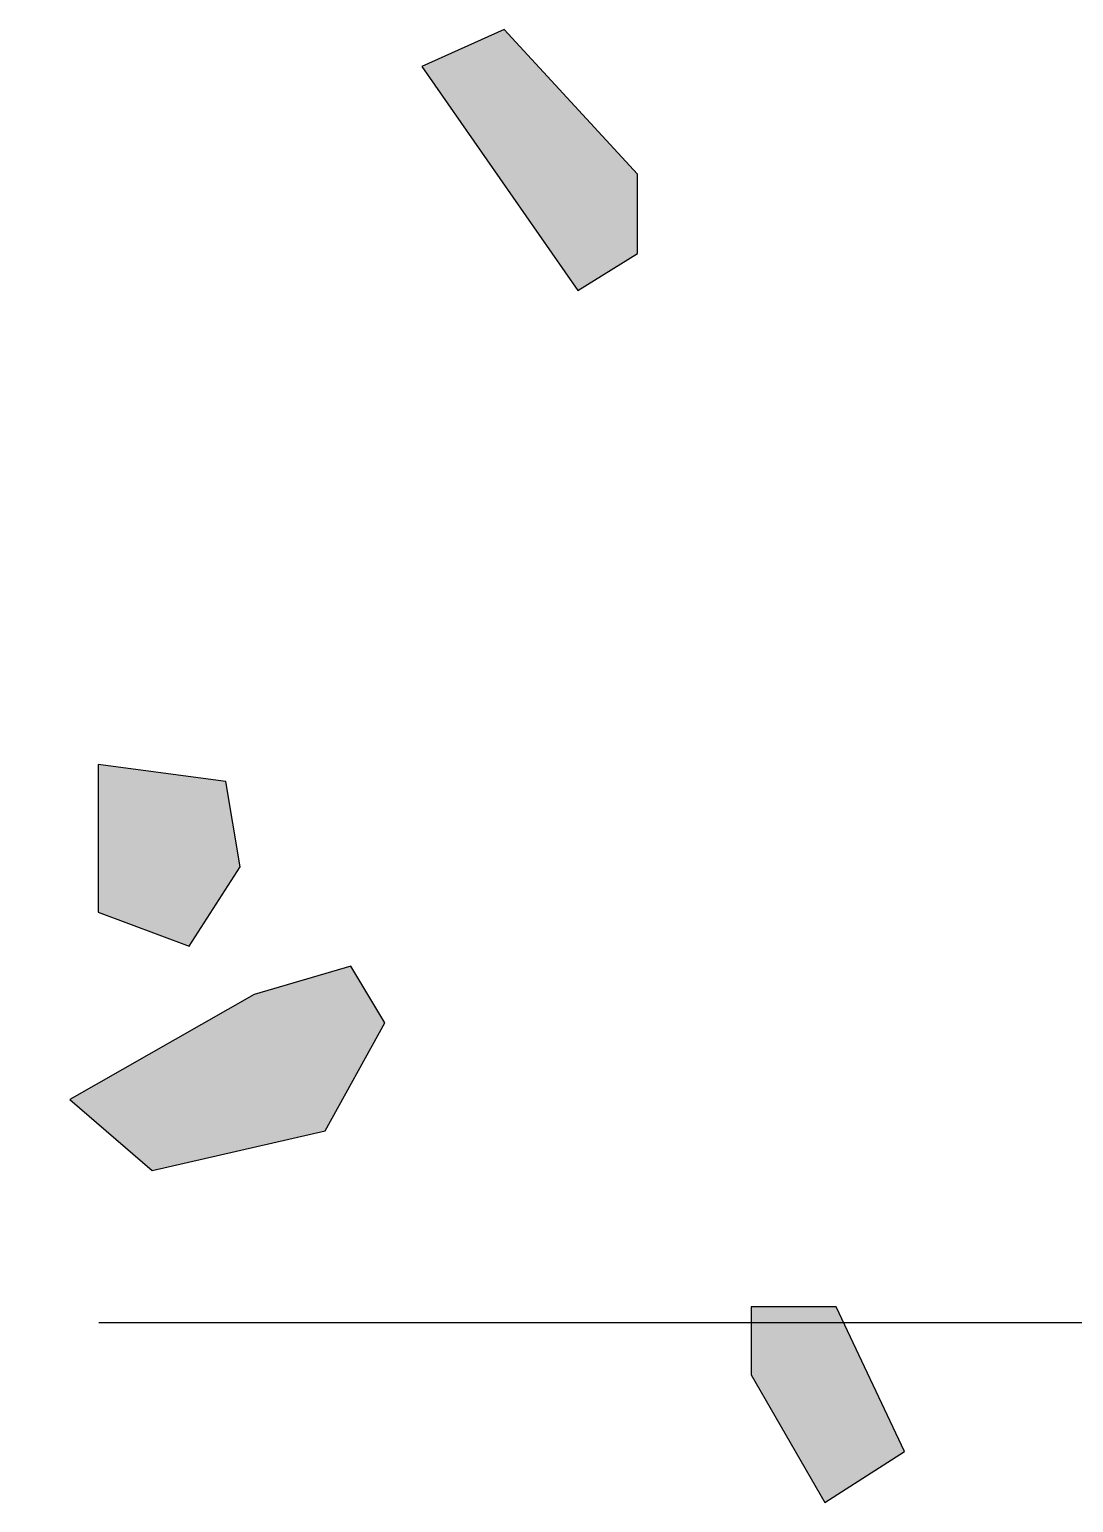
# Model space of a CAD drawing. Header units: millimetres. Extents: x -7200 to 93979, y -9600 to 40920.
# Drawn here: x -1782 to -848, y 22339 to 23656 of the extents above; entities that cross this region are included whole.
import ezdxf

# ---------------------------------------------------------------- set-up
doc = ezdxf.new("R2010")
doc.units = ezdxf.units.MM
doc.linetypes.add('ОСЕВАЯ', pattern=[2040, 1400, -280, 80, -280])
for name, color, linetype in [('ЗАЛИВКА', 7, 'Continuous'), ('ОСИ', 1, 'ОСЕВАЯ'), ('ПЛАН', 7, 'Continuous')]:
    doc.layers.add(name, color=color, linetype=linetype)

msp = doc.modelspace()

# ---------------------------------------------------------------- hatches: boundary and pattern name
at = {"layer": 'ЗАЛИВКА'}
for points in [[(-1431.3, 23623.5), (-1291.7, 23423), (-1238.4, 23456), (-1238.4, 23527), (-1357.7, 23656.5)], [(-1720.7, 22933), (-1720.7, 22867), (-1639.5, 22836.6), (-1593.8, 22907.7), (-1606.5, 22983.8), (-1720.7, 22999)], [(-1581.1, 22793.4), (-1746.1, 22699.5), (-1672.5, 22636), (-1517.7, 22671.6), (-1464.3, 22768), (-1494.8, 22818.8)], [(-1136.9, 22453.3), (-1070.9, 22339), (-999.8, 22384.7), (-1060.7, 22514.2), (-1136.9, 22514.2)]]:
    msp.add_hatch(color=7, dxfattribs=at).paths.add_polyline_path(points)

# ---------------------------------------------------------------- linework, layer by layer
at = {"layer": 'ОСИ', "linetype": 'ОСЕВАЯ'}
msp.add_line((-5800, 22500), (91300, 22500), dxfattribs=at)
at = {"layer": 'ПЛАН'}
for points in [[(-1431.3, 23623.5), (-1291.7, 23423), (-1238.4, 23456), (-1238.4, 23527), (-1357.7, 23656.5)], [(-1720.7, 22933), (-1720.7, 22867), (-1639.5, 22836.6), (-1593.8, 22907.7), (-1606.5, 22983.8), (-1720.7, 22999)], [(-1581.1, 22793.4), (-1746.1, 22699.5), (-1672.5, 22636), (-1517.7, 22671.6), (-1464.3, 22768), (-1494.8, 22818.8)], [(-1136.9, 22453.3), (-1070.9, 22339), (-999.8, 22384.7), (-1060.7, 22514.2), (-1136.9, 22514.2)]]:
    msp.add_lwpolyline(points, close=True, dxfattribs=at)

doc.saveas('drawing.dxf')
